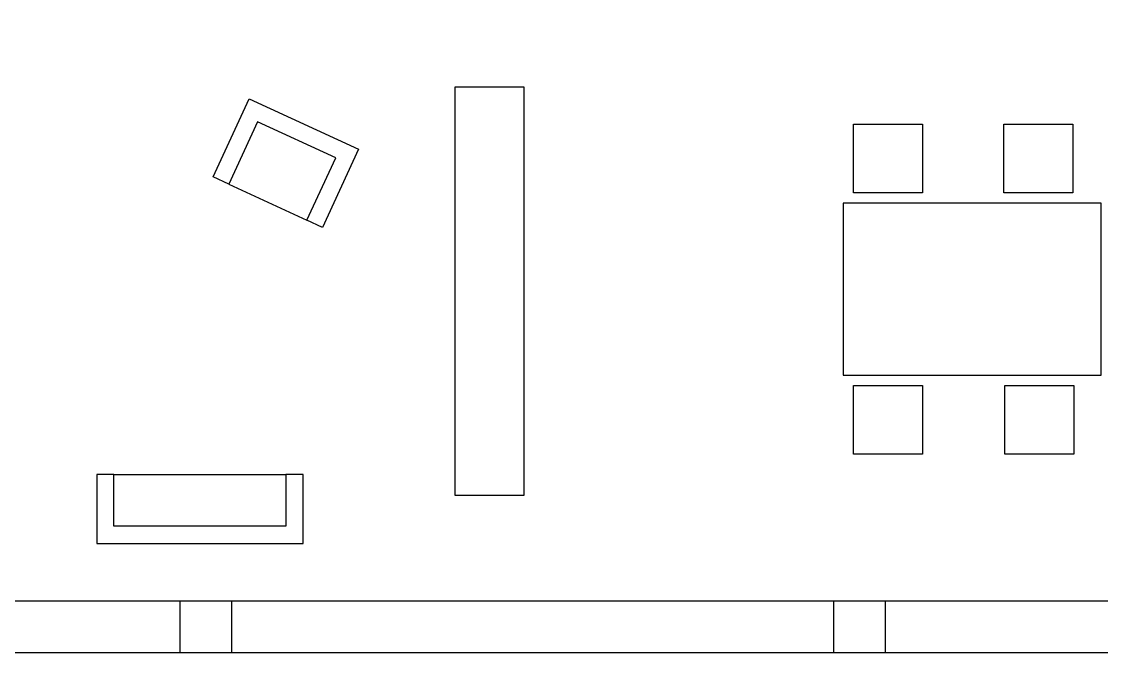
# Model space of a CAD drawing. Header units: millimetres. Extents: x 2004 to 9033, y -135 to 5682.
# Drawn here: x 2765 to 3393, y 4102 to 4469 of the extents above; entities that cross this region are included whole.
import ezdxf

# ---------------------------------------------------------------- set-up
doc = ezdxf.new("R2010")
doc.units = ezdxf.units.MM

msp = doc.modelspace()

# ---------------------------------------------------------------- linework, layer by layer
for p, q in [((3249.03, 4409.7), (3289.03, 4409.7)), ((3249.03, 4369.7), (3249.03, 4409.7)), ((3289.03, 4409.7), (3289.03, 4369.7)), ((3336.39, 4409.7), (3376.39, 4409.7)), ((3336.39, 4369.7), (3336.39, 4409.7)), ((3376.39, 4409.7), (3376.39, 4369.7)), ((2885.76, 4374.74), (2931.16, 4353.79)), ((3289.03, 4369.7), (3249.03, 4369.7)), ((3376.39, 4369.7), (3336.39, 4369.7)), ((3392.95, 4363.67), (3242.95, 4363.67)), ((3242.95, 4363.67), (3242.95, 4263.67)), ((3392.95, 4263.67), (3392.95, 4363.67)), ((3242.95, 4263.67), (3392.95, 4263.67)), ((3249.03, 4257.57), (3289.03, 4257.57)), ((3249.03, 4217.57), (3249.03, 4257.57)), ((3289.03, 4257.57), (3289.03, 4217.57)), ((3336.99, 4257.57), (3376.99, 4257.57)), ((3336.99, 4217.57), (3336.99, 4257.57)), ((3376.99, 4257.57), (3376.99, 4217.57)), ((3289.03, 4217.57), (3249.03, 4217.57)), ((3376.99, 4217.57), (3336.99, 4217.57)), ((2818.97, 4205.72), (2918.97, 4205.72)), ((2437.34, 4132.31), (3087.34, 4132.31)), ((2857.34, 4132.31), (2857.34, 4102.31)), ((2887.34, 4132.31), (2887.34, 4102.31)), ((3087.34, 4132.31), (3737.34, 4132.31)), ((3237.34, 4132.31), (3237.34, 4102.31)), ((3267.34, 4132.31), (3267.34, 4102.31))]:
    msp.add_line(p, q)
for points in [[(2407.34, 4882.31), (2407.34, 4102.31), (3767.34, 4102.31), (3767.34, 4882.31)], [(3017.36, 4431.25), (3057.36, 4431.25), (3057.36, 4309.65), (3057.36, 4193.51), (3017.36, 4193.51), (3017.36, 4431.25)], [(2876.68, 4378.93), (2897.64, 4424.33), (2961.19, 4394.99), (2940.23, 4349.6), (2931.16, 4353.79), (2947.92, 4390.1), (2902.52, 4411.06), (2885.76, 4374.74), (2876.68, 4378.93)], [(2808.97, 4205.72), (2808.97, 4165.72), (2928.97, 4165.72), (2928.97, 4205.72), (2918.97, 4205.72), (2918.97, 4175.72), (2818.97, 4175.72), (2818.97, 4205.72), (2808.97, 4205.72)]]:
    msp.add_lwpolyline(points)

doc.saveas('drawing.dxf')
